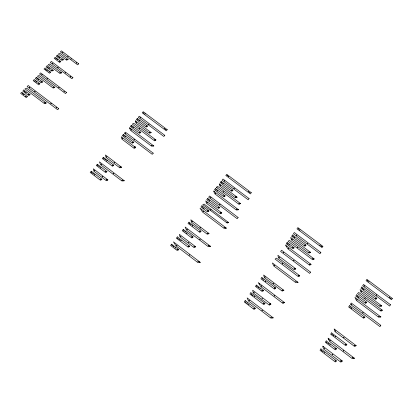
<?xml version="1.0" encoding="UTF-8"?>
<svg xmlns="http://www.w3.org/2000/svg" width="413" height="413" viewBox="0 0 413 413"><rect width="100%" height="100%" fill="white"/><g stroke="black" fill="none" stroke-linecap="round" stroke-linejoin="round"><path stroke-width="0.62" d="M200.718 231.063L200.759 231.647M381.886 309.879L381.942 310.473M232.627 190.026L232.674 190.589M224.811 195.586L224.827 196.18M63.137 59.487L63.075 59.895M52.998 70.143L52.926 70.602M147.157 125.841L147.178 126.373M113.41 164.957L113.42 165.515M134.07 147.56L135.232 146.279M67.747 59.25L67.686 59.709M107.313 160.332L107.54 160.068M61.062 73.029A0.547 0.485 2.5 0 1 61.134 72.512M54.325 87.639A0.568 0.506 1 0 1 54.408 87.097M42.157 82.208A0.521 0.465 0.1 0 1 42.229 81.717M45.662 103.235A0.609 0.547 -0.8 0 1 45.75 102.651M29.659 94.949A0.578 0.516 -1.9 0 1 29.746 94.401M135.887 121.128A0.702 0.645 9.9 0 1 135.485 121.35M150.554 132.857A0.692 0.64 12.2 0 1 150.642 132.217M155.489 140.239A0.537 0.496 13 0 1 155.489 139.635M140.415 132.759A0.599 0.552 10.6 0 1 140.42 132.083M130.26 128.226A1.141 1.053 8.8 0 1 129.785 128.541M153.022 146.032A0.8 0.743 12.6 0 1 153.182 145.484M133.306 142.697A0.656 0.609 9.2 0 1 133.353 142M135.056 147.89A0.676 0.63 9.3 0 1 135.087 147.152M219.948 184.301A0.872 0.816 26.7 0 1 219.458 184.59M236.386 197.46A0.8 0.754 31.4 0 1 236.468 196.712M216.846 187.058A0.547 0.511 26.6 0 1 216.861 187.693M240.015 203.8A0.527 0.496 32.8 0 1 239.994 203.181M214.357 191.544A0.965 0.909 26.4 0 1 213.97 191.828M237.749 209.856A0.826 0.78 33.5 0 1 237.893 209.267M219.318 207.884A0.625 0.589 29.7 0 1 219.334 207.197M228.043 222.731A0.573 0.542 33.8 0 1 228.095 222.179M221.229 213.253A0.661 0.63 30.9 0 1 221.244 212.525M208.457 211.327A0.609 0.578 27.9 0 1 208.498 210.702M225.452 228.255A0.945 0.898 34.5 0 1 225.617 227.573M305.682 245.59A0.609 0.568 46.6 0 1 305.605 244.832M309.987 252.689A0.712 0.661 48 0 1 310.029 251.992M293.772 248.089A0.573 0.537 46.4 0 1 293.793 247.49M313.663 259.24A0.635 0.589 49.2 0 1 313.679 258.59M286.643 245.978A1.652 1.544 45.2 0 1 286.245 246.349M310.617 264.671A0.583 0.542 50 0 1 310.597 264.01M264.573 303.937A0.671 0.64 57.6 0 1 264.609 303.132M295.316 269.142A0.619 0.583 50.3 0 1 295.31 268.409M299.327 276.075A0.583 0.547 51.8 0 1 299.291 275.388M254.986 308.707A0.558 0.532 59 0 1 254.96 308.036M297.314 282.456A0.774 0.728 53 0 1 297.427 281.898M376.517 298.707A0.552 0.496 55.8 0 1 376.403 298.057M381.225 306.121A0.63 0.568 56.7 0 1 381.245 305.512M366.388 302.729A0.552 0.501 56.4 0 1 366.336 302.079M380.249 317.003A0.676 0.604 58.1 0 1 380.332 316.518M364.514 317.623A0.599 0.542 58.4 0 1 364.483 316.957M341.861 361.37A0.635 0.583 65.1 0 1 341.825 360.626M323.394 346.584A0.79 0.728 63.9 0 1 322.961 346.879M120.916 167.446A0.707 0.666 5.9 0 1 121.014 166.785M123.482 180.853A0.816 0.774 5.7 0 1 123.657 180.29M107.287 180.233A0.692 0.65 2.3 0 1 107.328 179.469M208.286 233.866A0.816 0.785 31.7 0 1 208.379 233.087M209.732 246.468A0.841 0.811 35.1 0 1 209.881 245.854M195.06 247.082A0.676 0.656 30.8 0 1 195.081 246.329M199.314 262.456A0.96 0.934 37.2 0 1 199.489 261.749M283.251 290.664A0.733 0.692 54.4 0 1 283.303 289.941M259.529 283.607A1.688 1.611 51.9 0 1 259.116 283.994M283.938 302.843A0.599 0.563 57.1 0 1 283.927 302.156M270.396 304.438A0.635 0.604 57.6 0 1 270.401 303.679M272.492 317.948A0.795 0.754 60.8 0 1 272.616 317.37M355.655 345.918A0.65 0.589 62.4 0 1 355.681 345.283M334.819 329.45A0.878 0.805 60.8 0 1 334.37 329.77M353.822 358.355A0.692 0.63 64.1 0 1 353.91 357.849M328.985 338.887A1.213 1.12 62.4 0 1 328.541 339.264M106.554 171.984A0.614 0.578 2.8 0 1 106.569 171.281M101.376 179.722A0.676 0.635 1.2 0 1 101.433 178.999M192.783 237.294A0.521 0.506 27.8 0 1 192.778 236.675M189.195 246.644A0.64 0.619 28.7 0 1 189.216 245.931M178.261 249.937A0.619 0.604 24.9 0 1 178.313 249.282M275.29 288.429A0.63 0.594 53.8 0 1 275.218 287.634M263.164 290.876A0.594 0.563 54.2 0 1 263.189 290.251M346.569 344.927A0.568 0.521 62.6 0 1 346.461 344.251M336.146 349.099A0.573 0.527 63.6 0 1 336.099 348.412M154.4 139.862L154.756 139.919L154.416 139.821M149.439 132.346L149.795 132.403L149.439 132.346M151.571 145.355L151.927 145.412L151.581 145.314M146.099 126.089L146.455 126.146L146.099 126.089M148.613 124.22L148.969 124.277L148.613 124.22M143.523 112.95L143.879 113.007L143.533 112.909M144.793 113.9L145.149 113.957L144.793 113.9M138.892 120.673L139.248 120.73L138.892 120.673M139.382 128.567L139.739 128.624L139.398 128.526M139.393 132.361L139.749 132.418L139.393 132.361M140.136 117.86L140.487 117.917L140.146 117.819M134.411 139.775L134.049 139.764L134.411 139.775M136.409 122.563L136.765 122.62L136.419 122.522M137.617 119.718L137.973 119.775L137.632 119.677M131.06 129.909L131.422 129.966L131.06 129.909M131.664 126.548L132.021 126.605L131.664 126.548M132.279 142.258L132.64 142.315L132.294 142.217M132.945 127.509L133.301 127.565L132.945 127.509M123.642 135.743L124.003 135.8L123.642 135.743M124.927 136.713L125.289 136.77L124.927 136.713M125.413 133.249L125.774 133.306L125.413 133.249M119.775 166.924L120.142 166.981L119.775 166.924M122.413 138.66L122.775 138.711L122.413 138.66M121.995 180.161L122.367 180.218L121.995 180.161M112.31 165.226L112.677 165.283L112.31 165.226M113.348 173.584L113.714 173.641L113.348 173.584M114.293 162.763L114.659 162.82L114.308 162.722M104.959 159.645L105.325 159.697L104.959 159.645M105.501 171.581L105.873 171.638L105.501 171.581M106.513 156.873L106.879 156.93L106.513 156.873M106.616 160.9L106.982 160.956L106.626 160.853M106.249 179.763L106.616 179.82L106.249 179.763M100.586 167.838L100.953 167.895L100.586 167.838M100.328 179.278L100.695 179.33L100.328 179.278M101.128 164.291L101.495 164.348L101.128 164.291M102.29 176.749L102.661 176.805L102.29 176.749M103.658 158.654L104.03 158.711L103.658 158.654M97.618 165.582L97.989 165.639L97.618 165.582M98.924 166.573L99.29 166.63L98.939 166.532M92.837 173.563L93.209 173.62L92.837 173.563M94.438 170.765L94.809 170.822L94.438 170.765M94.5 174.833L94.871 174.89L94.5 174.833M91.526 172.567L91.898 172.624L91.526 172.567M76.229 62.941L76.586 62.998L76.245 62.9M70.964 58.992L71.32 59.054L70.979 58.956M70.411 76.782L70.773 76.839L70.411 76.782M67.794 56.607L68.145 56.664L67.804 56.566M64.015 91.593L64.376 91.655L64.03 91.552M65.115 72.796L65.471 72.853L65.115 72.796M66.483 59.312L66.839 59.369L66.483 59.312M59.044 87.582L58.682 87.566L59.044 87.582M59.9 72.611L60.257 72.667L59.916 72.569M61.831 59.518L62.187 59.575L61.847 59.477M62.539 52.668L62.895 52.725L62.554 52.627M57.035 59.622L57.392 59.684L57.035 59.622M57.856 56.535L58.212 56.591L57.856 56.535M57.743 67.242L58.104 67.304L57.743 67.242M56.194 107.757L56.56 107.814L56.194 107.757M59.1 57.469L59.457 57.526L59.1 57.469M59.131 61.201L59.487 61.258L59.131 61.201M52.823 63.287L52.461 63.313L52.823 63.287M50.814 103.684L51.181 103.74L50.814 103.684M53.169 87.21L53.53 87.267L53.184 87.169M55.786 58.687L56.142 58.744L55.786 58.687M48.971 68.135L49.328 68.197L48.971 68.135M48.987 71.914L49.343 71.97L49.002 71.872M51.718 70.205L52.074 70.262L51.718 70.205M45.621 69.379L45.982 69.436L45.621 69.379M44.532 102.791L44.893 102.847L44.532 102.791M46.875 70.324L47.237 70.38L46.875 70.324M47.056 78.785L47.418 78.847L47.056 78.785M47.717 67.195L48.078 67.252L47.717 67.195M40.954 81.8L41.315 81.857L40.954 81.8M41.744 74.779L42.105 74.836L41.744 74.779M38.192 79.714L38.554 79.771L38.208 79.673M38.192 83.534L38.554 83.596L38.203 83.493M34.806 80.974L35.167 81.036L34.806 80.974M34.677 91.449L35.043 91.505L34.677 91.449M36.065 81.929L36.427 81.991L36.065 81.929M36.933 78.759L37.294 78.821L36.933 78.759M29.695 87.411L29.328 87.437L29.695 87.411M25.714 92.409L26.081 92.466L25.714 92.409M25.689 96.286L26.055 96.343L25.689 96.286M28.492 94.515L28.858 94.577L28.492 94.515M22.281 93.699L22.648 93.756L22.281 93.699M23.551 94.665L23.918 94.722L23.551 94.665M24.444 91.449L24.811 91.505L24.444 91.449M390.708 298.201L391.028 298.382L390.708 298.201M389.356 297.184L389.676 297.37L389.376 297.143M379.965 305.574L380.285 305.759L379.986 305.532M378.747 316.337L379.067 316.523L378.747 316.337M380.807 310.111L381.127 310.297L380.807 310.111M375.463 298.294L375.784 298.48L375.463 298.294M376.176 294.975L376.496 295.161L376.176 294.975M365.18 298.176L364.834 298.083L365.18 298.176M362.753 312.739L363.079 312.93L362.753 312.739M368.675 281.687L368.995 281.873L368.695 281.645M365.268 302.285L365.588 302.471L365.268 302.285M363.394 317.163L363.714 317.349L363.394 317.163M364.106 285.915L364.426 286.101L364.106 285.915M363.595 289.405L363.915 289.585L363.595 289.405M354.364 345.361L354.69 345.547L354.364 345.361M352.279 357.673L352.609 357.865L352.279 357.673M367.333 280.68L367.653 280.866L367.333 280.68M358.469 297.184L358.789 297.37L358.489 297.143M361.225 291.501L361.545 291.686L361.241 291.459M362.247 288.388L362.562 288.573L362.247 288.388M357.111 296.167L357.436 296.353L357.111 296.167M356.811 299.823L357.131 300.003L356.811 299.823M343.657 337.245L343.983 337.436L343.657 337.245M349.945 307.029L350.265 307.215L349.945 307.029M340.529 360.859L340.859 361.05L340.529 360.859M351.468 304.231L351.793 304.417L351.468 304.231M343.244 350.797L343.575 350.988L343.244 350.797M351.308 308.057L351.628 308.243L351.308 308.057M345.485 344.509L345.81 344.695L345.485 344.509M334.995 348.644L335.32 348.835L334.995 348.644M335.082 360.802L335.418 360.993L335.082 360.802M333.353 335.31L333.678 335.501L333.353 335.31M335.263 330.875L335.588 331.066L335.263 330.875M335.108 336.647L335.433 336.838L335.108 336.647M332.295 354.545L332.625 354.736L332.295 354.545M328.041 343.368L328.371 343.559L328.041 343.368M329.915 340.653L330.24 340.844L329.915 340.653M329.806 344.71L330.132 344.901L329.806 344.71M331.969 334.262L332.3 334.453L331.969 334.262M322.749 351.406L323.08 351.597L322.749 351.406M324.277 348.433L324.608 348.624L324.298 348.391M324.515 352.759L324.845 352.95L324.541 352.712M326.657 342.315L326.988 342.506L326.657 342.315M321.36 350.348L321.686 350.539L321.36 350.348M321.237 246.122L321.572 246.262L321.237 246.122M319.91 245.126L320.245 245.265L319.91 245.126M309.858 264.31L309.513 264.212L309.858 264.31M312.496 258.714L312.811 258.899L312.517 258.677M308.862 252.126L309.203 252.266L308.862 252.126M307.349 243.314L307.664 243.494L307.37 243.272M295.796 281.702L296.116 281.888L295.816 281.661M298.243 275.657L298.584 275.801L298.243 275.657M304.691 245.152L305.031 245.296L304.691 245.152M294.521 268.811L294.159 268.76L294.521 268.811M299.59 229.896L299.926 230.036L299.59 229.896M293.628 260.366L293.968 260.505L293.628 260.366M297.484 247.433L297.799 247.619L297.505 247.397M282.456 290.184L282.089 290.132L282.456 290.184M294.252 237.315L294.588 237.46L294.252 237.315M292.585 247.594L292.925 247.733L292.585 247.594M296.426 235.111L296.761 235.255L296.426 235.111M282.807 302.373L283.158 302.522L282.807 302.373M298.269 228.905L298.584 229.086L298.289 228.869M288.863 244.801L289.203 244.945L288.863 244.801M288.372 248.285L288.708 248.43L288.372 248.285M291.903 239.375L292.244 239.514L291.903 239.375M292.925 236.319L293.261 236.463L292.925 236.319M283.344 252.611L283.685 252.751L283.344 252.611M274.18 295.811L274.526 295.956L274.18 295.811M270.943 317.179L271.295 317.323L270.943 317.179M282.415 263.7L282.755 263.845L282.415 263.7M287.531 243.799L287.871 243.944L287.531 243.799M273.117 283.261L273.458 283.406L273.117 283.261M279.028 257.284L279.369 257.428L279.028 257.284M269.23 304.004L269.575 304.149L269.23 304.004M274.273 287.98L274.619 288.124L274.273 287.98M274.253 265.42L274.593 265.564L274.253 265.42M262.069 298.553L262.394 298.744L262.095 298.511M262.002 310.364L262.348 310.514L262.002 310.364M263.515 303.41L263.866 303.555L263.515 303.41M261.274 285.992L261.625 286.137L261.274 285.992M263.613 279.89L263.933 280.076L263.633 279.844M264.826 276.968L265.172 277.113L264.826 276.968M261.94 290.37L262.291 290.515L261.94 290.37M265.332 281.196L265.678 281.341L265.332 281.196M258.14 287.489L258.486 287.634L258.14 287.489M253.845 308.268L254.196 308.413L253.845 308.268M259.87 288.801L260.195 288.992L259.891 288.759M262.255 278.858L262.58 279.049L262.281 278.816M252.622 295.15L252.973 295.3L252.622 295.15M253.83 292.275L254.176 292.419L253.83 292.275M254.362 296.477L254.687 296.663L254.382 296.431M256.783 286.452L257.129 286.596L256.783 286.452M246.959 303.023L247.31 303.168L246.959 303.023M249.034 300.463L249.385 300.612L249.034 300.463M248.703 304.35L249.029 304.541L248.724 304.309M251.259 294.113L251.61 294.257L251.259 294.113M245.59 301.975L245.941 302.12L245.59 301.975M248.347 191.477L248.662 191.658L248.373 191.441M249.653 192.453L249.963 192.634L249.674 192.417M236.334 209.117L236.675 209.257L236.334 209.117M238.946 203.403L239.282 203.542L238.946 203.403M235.353 196.867L235.689 197.006L235.353 196.867M224.104 227.46L224.445 227.599L224.104 227.46M233.949 188.225L234.285 188.369L233.949 188.225M226.969 222.189L227.31 222.328L226.969 222.189M231.652 190.285L231.987 190.424L231.652 190.285M220.206 212.772L220.547 212.917L220.206 212.772M224.538 180.997L224.182 180.946L224.538 180.997M208.286 245.709L208.632 245.854L208.286 245.709M218.25 207.403L218.585 207.543L218.25 207.403M219.623 204.554L219.964 204.693L219.623 204.554M227.098 175.556L227.434 175.695L227.098 175.556M223.541 191.818L223.856 191.993L223.567 191.777M228.399 176.527L228.73 176.666L228.399 176.527M223.743 195.783L224.078 195.927L223.743 195.783M207.589 233.35L207.223 233.299L207.589 233.35M220.356 185.602L220.666 185.783L220.377 185.566M221.492 182.67L221.827 182.809L221.492 182.67M222.798 183.646L223.128 183.785L222.798 183.646M210.62 209.83L210.955 209.974L210.62 209.83M215.839 189.846L216.175 189.985L215.839 189.846M215.359 193.32L215.694 193.46L215.359 193.32M197.941 261.641L198.286 261.785L197.941 261.641M217.145 190.827L217.46 191.007L217.171 190.791M209.376 200.708L209.69 200.888L209.396 200.672M199.753 239.22L200.099 239.364L199.753 239.22M210.553 197.713L210.893 197.858L210.553 197.713M207.305 210.831L207.625 211.012L207.331 210.79M203.609 208.038L203.95 208.183L203.609 208.038M194.017 246.592L194.337 246.778L194.043 246.551M203.093 211.57L203.433 211.714L203.093 211.57M199.995 227.769L200.336 227.914L199.995 227.769M206.939 202.752L207.274 202.897L206.939 202.752M199.711 231.337L200.052 231.481L199.711 231.337M208.064 199.716L208.4 199.861L208.064 199.716M192.024 236.99L191.668 236.892L192.024 236.99M189.2 254.976L189.526 255.162L189.226 254.935M202.293 207.042L202.628 207.187L202.313 207.006M192.319 221.771L191.952 221.719L192.319 221.771M192.36 225.772L192.706 225.916L192.36 225.772M188.596 242.462L188.922 242.648L188.622 242.421M188.096 246.153L188.421 246.339L188.121 246.112M186.929 229.468L187.275 229.613L186.929 229.468M186.635 233.066L186.981 233.211L186.635 233.066M189.34 223.479L189.686 223.624L189.34 223.479M190.672 224.486L191.012 224.631L190.672 224.486M180.76 240.557L181.101 240.702L180.76 240.557M183.604 230.764L183.95 230.908L183.604 230.764M184.936 231.776L185.282 231.92L184.936 231.776M175.024 247.857L175.37 248.006L175.024 247.857M177.714 238.239L178.06 238.384L177.714 238.239M176.578 245.337L176.924 245.482L176.578 245.337M179.056 239.256L179.402 239.401L179.056 239.256M180.527 236.313L180.873 236.458L180.527 236.313M177.084 249.426L177.435 249.571L177.084 249.426M171.973 245.529L172.319 245.673L171.973 245.529M173.315 246.551L173.661 246.7L173.315 246.551M164.333 128.489L164.663 128.629L164.353 128.453M165.608 129.45L165.938 129.589L165.608 129.45M390.533 304.753L389.702 306.054L362.655 285.755L363.507 284.464L390.533 304.753M380.796 325.31L379.95 326.647L350.379 304.34L351.246 303.028L380.796 325.31M392.35 298.423L391.519 299.719L366.047 280.618L366.894 279.343L392.35 298.423M320.927 348.918L320.013 350.301L335.289 361.958L336.693 360.947L320.927 348.918M326.224 340.895L325.32 342.269L335.279 349.852L336.549 348.753L326.224 340.895M331.536 332.857L330.643 334.215L345.8 345.733L346.93 344.55L331.536 332.857M349.506 305.656L348.639 306.973L363.6 318.268L364.953 317.313L349.506 305.656M356.677 294.81L355.815 296.111L365.557 303.441L366.77 302.404L356.677 294.81M361.809 287.04L360.957 288.331L375.784 299.471L376.863 298.346L361.809 287.04M310.571 272.115L309.678 273.401L280.628 251.491L281.542 250.226L310.571 272.115M320.865 252.462L319.992 253.721L293.416 233.768L294.309 232.534L320.865 252.462M322.883 246.355L322.011 247.599L296.983 228.833L297.866 227.604L322.883 246.355M245.203 300.576L244.238 301.918L254.083 309.44L255.404 308.372L245.203 300.576M250.867 292.724L249.911 294.051L263.67 304.546L265.105 303.581L250.867 292.724M256.39 285.078L255.44 286.39L262.09 291.454L263.659 290.607L256.39 285.078M261.863 277.495L260.923 278.796L274.547 289.146L275.714 288.011L261.863 277.495M287.133 242.477L286.23 243.732L292.745 248.631L294.252 247.836L287.133 242.477M292.523 235.007L291.63 236.251L304.975 246.272L306.09 245.198L292.523 235.007M238.115 217.486L237.176 218.72L208.663 197.207L209.618 195.999L238.115 217.486M251.3 192.701L250.381 193.898L225.808 175.468L226.737 174.291L251.3 192.701M249.08 198.591L248.161 199.794L222.07 180.207L223.005 179.02L249.08 198.591M171.622 244.171L170.61 245.456L177.182 250.479L178.808 249.659L171.622 244.171M177.363 236.892L176.361 238.167L188.245 247.227L189.722 246.318L177.363 236.892M183.253 229.427L182.257 230.686L191.849 237.986L193.191 236.99L183.253 229.427M188.989 222.153L188.003 223.402L199.892 232.436L201.09 231.342L188.989 222.153M201.936 205.741L200.966 206.965L207.414 211.843L208.983 211.069L201.936 205.741M207.703 198.421L206.748 199.639L218.405 208.436L219.83 207.574L207.703 198.421M215.483 188.565L214.533 189.763L223.929 196.836L225.219 195.891L215.483 188.565M221.136 181.395L220.196 182.587L231.843 191.338L232.989 190.3L221.136 181.395M153.233 153.161L152.247 154.333L124.354 133.296L125.356 132.145L153.233 153.161M164.802 135.335L163.832 136.486L138.303 117.318L139.289 116.187L164.802 135.335M167.255 129.703L166.289 130.844L142.237 112.811L143.218 111.686L167.255 129.703M91.237 171.225L90.184 172.438L100.436 180.254L101.954 179.397L91.237 171.225M97.329 164.25L96.281 165.448L105.661 172.588L107.05 171.648L97.329 164.25M103.369 157.332L102.331 158.525L112.512 166.258L113.771 165.236L103.369 157.332M123.342 134.452L122.336 135.609L132.397 143.203L133.864 142.387L123.342 134.452M131.36 125.268L130.363 126.409L139.558 133.332L140.89 132.439L131.36 125.268M137.317 118.448L136.326 119.579L146.305 127.08L147.513 126.104L137.317 118.448M58.744 108.619L57.686 109.755L27.134 86.606L28.208 85.491L58.744 108.619M66.539 92.45L65.497 93.565L39.565 73.994L40.624 72.894L66.539 92.45M72.915 77.634L71.888 78.728L50.303 62.492L51.346 61.413L72.915 77.634M78.713 63.783L77.696 64.867L60.396 51.893L61.423 50.825L78.713 63.783M60.778 61.418L59.746 62.502L54.201 58.336L55.234 57.257L60.778 61.418M27.382 96.503L26.298 97.633L20.65 93.343L21.734 92.218L27.382 96.503M50.644 72.13L49.596 73.23L44.021 69.023L45.074 67.933L50.644 72.13M39.865 83.756L38.801 84.866L33.19 80.623L34.258 79.513L39.865 83.756M57.304 55.11L56.271 56.183L61.867 60.386L63.473 59.735L57.304 55.11M23.897 89.967L22.818 91.092L28.518 95.418L30.18 94.732L23.897 89.967M47.17 65.755L46.122 66.839L51.749 71.082L53.375 70.422L47.17 65.755M36.385 77.303L35.322 78.408L40.985 82.688L42.627 82.017L36.385 77.303M382.283 310.173L381.085 311.226L357.534 293.509L358.742 292.476L382.283 310.173M342.32 361.008L340.859 362.175L323.441 348.892L322.78 346.115L342.32 361.008M299.75 275.739L298.48 276.751L275.13 259.106L276.421 258.11L299.75 275.739M240.418 203.495L239.142 204.456L216.427 187.363L217.708 186.423L240.418 203.495M270.887 304.087L269.374 305.186L253.252 292.9L252.684 290.215L270.887 304.087M295.785 268.801L294.319 269.859L278.47 257.888L277.887 255.291L295.785 268.801M284.402 302.517L283.013 303.498L260.882 286.663L258.187 282.585L284.402 302.517M311.061 264.361L309.719 265.296L287.99 248.931L285.326 244.981L311.061 264.361M155.913 139.95L154.586 140.848L132.356 124.127L133.693 123.244L155.913 139.95M195.617 246.737L194.146 247.65L179.944 236.825L179.366 234.357L195.617 246.737M107.87 179.877L106.404 180.775L93.885 171.23L93.343 168.814L107.87 179.877M221.771 212.922L220.346 213.795L206.376 203.242L205.788 200.852L221.771 212.922M135.614 147.549L134.199 148.406L121.876 139.104L121.324 136.765L135.614 147.549M314.185 258.972L312.667 259.762L288.037 241.228L289.565 240.454L314.185 258.972M356.187 345.671L354.524 346.44L334.866 331.515L334.132 328.929L356.187 345.671M381.746 305.888L380.13 306.616L360.843 292.115L360.1 289.621L381.746 305.888M283.881 290.38L282.208 291.129L264.325 277.551L263.644 275.022L283.881 290.38M310.597 252.42L308.976 253.128L291.423 239.932L290.731 237.49L310.597 252.42M46.215 103.007L44.563 103.694L24.976 88.847L26.639 88.17L46.215 103.007M54.841 87.427L53.205 88.098L37.449 76.198L39.09 75.533L54.841 87.427M228.554 222.519L227.202 223.072L202.804 204.636L204.167 204.094L228.554 222.519M61.552 72.827L59.937 73.488L48.218 64.665L49.839 64.01L61.552 72.827M68.124 59.529L66.524 60.179L58.336 54.036L59.942 53.396L68.124 59.529M209.035 233.577L207.285 234.248L191.425 222.209L190.858 219.783L209.035 233.577M237.108 197.192L235.415 197.827L219.835 186.113L219.257 183.78L237.108 197.192M121.567 167.203L119.822 167.848L105.955 157.322L105.439 154.963L121.567 167.203M151.189 132.625L149.496 133.239L135.867 122.997L135.335 120.715L151.189 132.625M354.452 358.257L352.186 358.598L329.491 341.329L328.03 338.164L354.452 358.257M380.863 316.921L378.664 317.225L356.414 300.463L354.953 297.412L380.863 316.921M273.241 317.845L270.933 318.16L248.507 301.031L247.129 297.907L273.241 317.845M200.259 262.332L197.961 262.637L176.083 245.931L173.445 241.863L200.259 262.332M298.041 282.363L295.796 282.652L273.742 265.962L272.368 262.942L298.041 282.363M226.37 228.141L224.135 228.42L202.618 212.137L200 208.193L226.37 228.141M210.553 246.365L208.276 246.649L186.423 230.031L185.138 227.036L210.553 246.365M238.549 209.763L236.334 210.021L214.874 193.857L213.583 190.966L238.549 209.763M124.298 180.775L121.969 181.002L100.602 164.746L99.419 161.86L124.298 180.775M153.812 145.959L151.55 146.161L130.554 130.348L129.367 127.555L153.812 145.959"/></g></svg>
